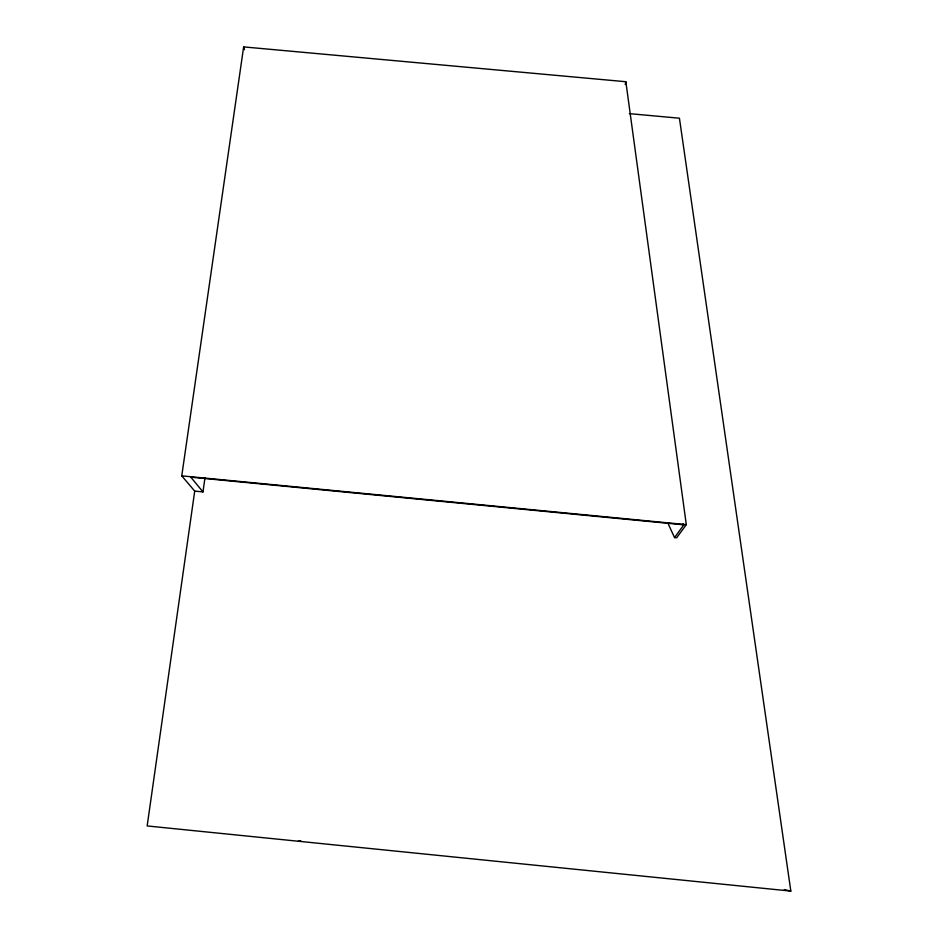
<?xml version="1.0" encoding="UTF-8"?>
<svg xmlns="http://www.w3.org/2000/svg" width="938" height="938" viewBox="0 0 938 938"><rect width="100%" height="100%" fill="white"/><g stroke="black" fill="none" stroke-linecap="round" stroke-linejoin="round"><path stroke-width="1.41" d="M667.973 523.31L674.551 537.591L676.65 537.791L686.299 524.635L625.845 81.723L243.646 46.9L181.761 475.859L194.717 491.102L147.172 825.944L790.828 891.1L679.429 118.211L629.363 113.639M194.717 491.102L202.983 491.911L204.965 477.876M625.259 84.537L625.845 81.723M674.551 537.591L683.814 524.834L683.063 523.791M298.354 841.187L300.875 840.835M181.761 475.859L686.299 524.635M683.814 524.834L190.801 477.161L202.983 491.911M784.274 889.576L790.828 891.1M243.646 46.9L244.478 49.714"/></g></svg>
